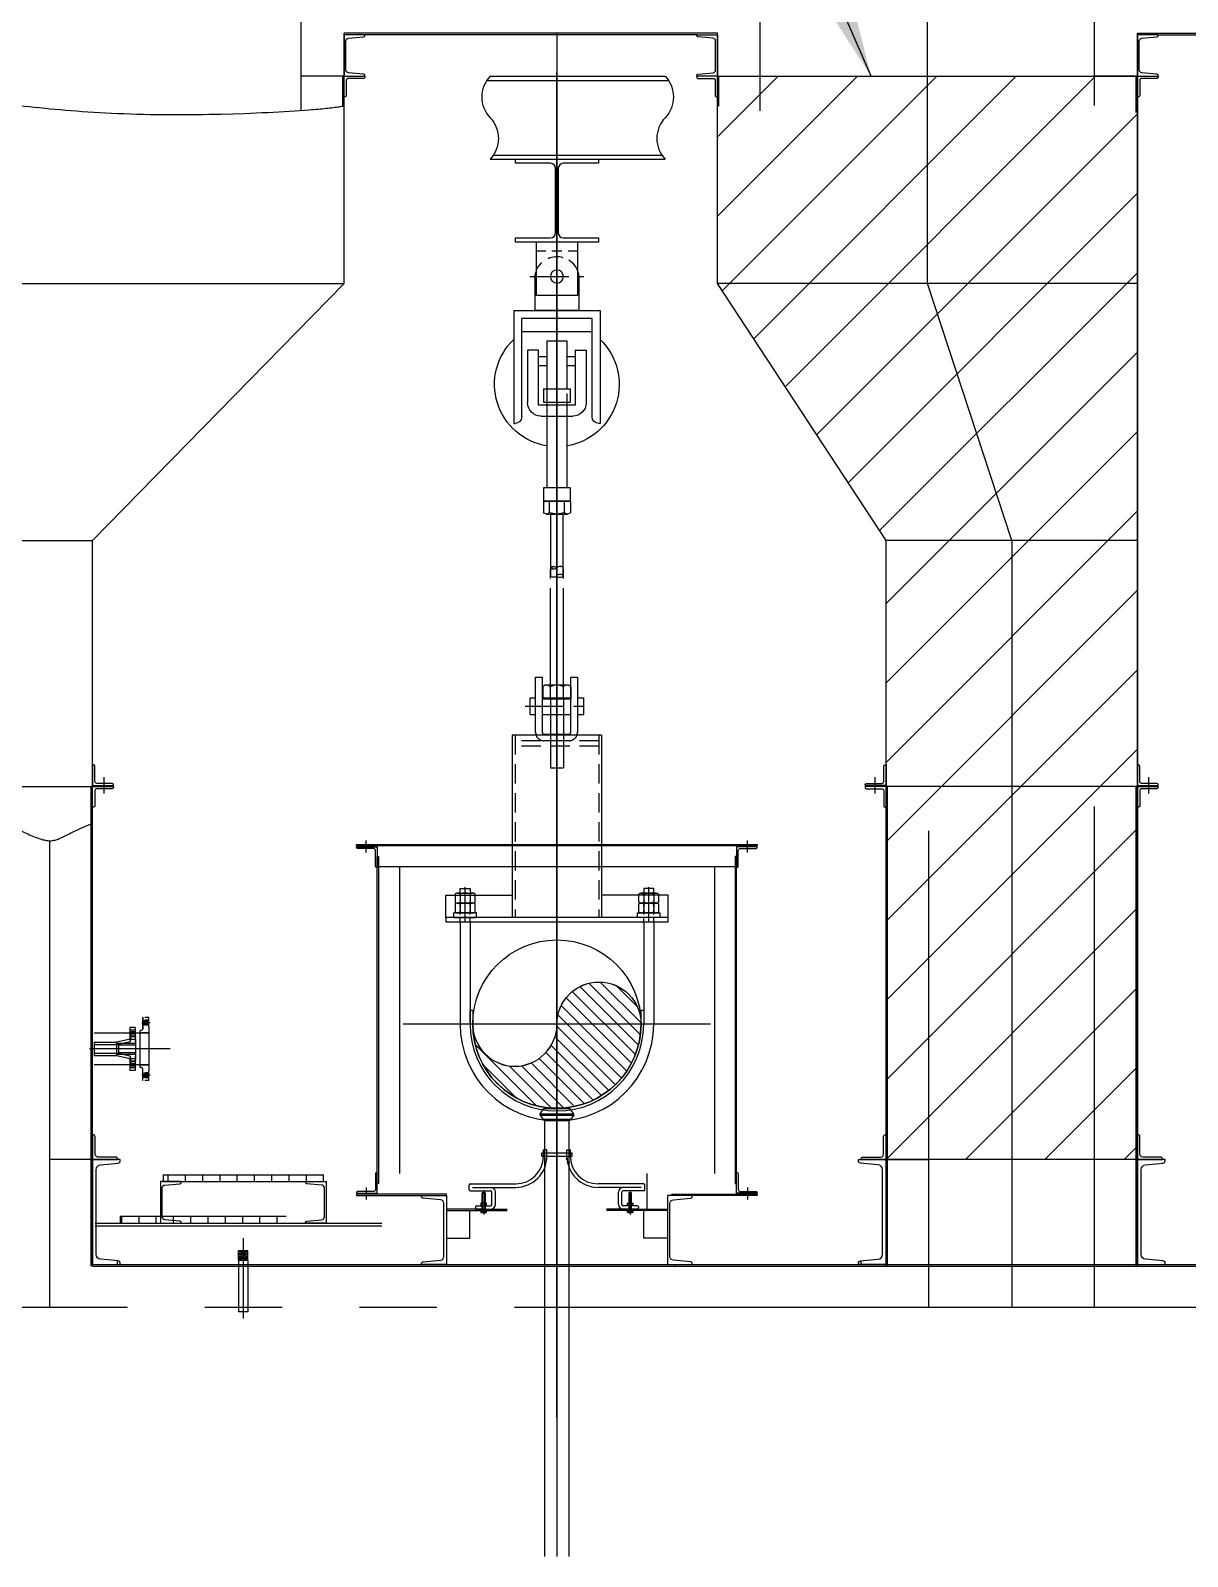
# Model space of a CAD drawing. Header units: millimetres. Extents: x 0 to 134087, y -49114 to 20834.
# Drawn here: x 87327 to 87851, y -39857 to -39167 of the extents above; entities that cross this region are included whole.
import ezdxf

# ---------------------------------------------------------------- set-up
doc = ezdxf.new("R2010")
doc.units = ezdxf.units.MM
doc.header["$LTSCALE"] = 35
for name, pattern in [('CENTER', [7, 4, -1, 1, -1]), ('JNK-CENTER', [34, 30, -1.5, 1, -1.5]), ('JNK-HIDDEN', [3, 2, -1]), ('JNK-PHANTOM', [15, 10, -1, 1, -1, 1, -1]), ('PHA', [30, 20, -2, 2, -2, 2, -2])]:
    doc.linetypes.add(name, pattern=pattern)
for name, color, linetype in [('C', 1, 'CENTER'), ('CEN-R', 1, 'JNK-CENTER'), ('CON-C', 4, 'Continuous'), ('CON-G', 3, 'Continuous'), ('CON-W', 7, 'Continuous'), ('CON-Y', 2, 'Continuous'), ('CONT-Y', 2, 'Continuous'), ('Dim-W', 7, 'Continuous'), ('HID-Y', 2, 'JNK-HIDDEN'), ('PAN-W', 6, 'PHA'), ('PHA-M', 6, 'JNK-PHANTOM'), ('PHA-W', 7, 'JNK-PHANTOM'), ('REF-R', 2, 'JNK-PHANTOM'), ('rev-1', 2, 'Continuous'), ('STL-OBJT', 7, 'Continuous'), ('TITLE', 7, 'Continuous')]:
    doc.layers.add(name, color=color, linetype=linetype)
doc.layers.add('CONT-G', color=3, linetype='Continuous', lineweight=25)
doc.styles.add('SIMPLEX', font='simplex.shx', dxfattribs={"width": 0.8})
doc.dimstyles.new('DIM25', dxfattribs={"dimscale": 25, "dimtxt": 2.5, "dimasz": 2.5, "dimexe": 1, "dimexo": 1, "dimgap": 1, "dimtad": 1, "dimdec": 1, "dimdsep": 46, "dimtxsty": 'SIMPLEX', "dimcen": 0, "dimclrt": 2, "dimazin": 2, "dimtfac": 1, "dimtdec": 1, "dimtix": 1, "dimtmove": 2, "dimatfit": 0, "dimfxl": 0.18, "dimtolj": 1, "dimtzin": 0, "dimarcsym": 0})

# ---------------------------------------------------------------- blocks, each defined once
blk = doc.blocks.new('pipesece')
at = {"layer": 'CON-W'}
blk.add_lwpolyline([(0.5, 0, 0.44), (0, 0, -0.44), (-0.5, 0, -0.44), (0, 0)], format="xyb", dxfattribs=at)
blk.add_lwpolyline([(-0.45, 0, 0.31383), (0, 0, 0.31383)], format="xyb", close=True, dxfattribs=at)
blk = doc.blocks.new('A$C59B53160')
at = {"layer": 'PHA-M'}
for p, q in [((-23.6, 235.8, -596.2), (-23.6, 659.9, -596.2)), ((23.6, 235.8, -596.2), (23.6, 659.9, -596.2)), ((-50.8, 229.2, -596.2), (-50.8, 186.1, -596.2)), ((38.4, 235.8, -596.2), (-38.4, 235.8, -596.2)), ((-23.7, 186.1, -596.2), (-23.7, 229.2, -596.2)), ((23.7, 186.1, -596.2), (23.7, 229.2, -596.2)), ((50.8, 229.2, -596.2), (50.8, 186.1, -596.2)), ((-50.8, 186.1, -596.2), (50.8, 186.1, -596.2)), ((-23.7, 186.1, -596.2), (-23.7, -63.4, -596.2)), ((23.7, 186.1, -596.2), (23.7, -63.4, -596.2)), ((-23.7, -63.4, -596.2), (23.7, -63.4, -596.2))]:
    blk.add_line(p, q, dxfattribs=at)
for centre, radius, start, end in [((-37.3, 218.6, -596.2), 17.2, 38.0871, 141.9129), ((0, 189.6, -596.2), 46.2, 59.1091, 120.8909), ((37.3, 218.6, -596.2), 17.2, 38.0871, 141.9129)]:
    blk.add_arc(centre, radius, start, end, dxfattribs=at)
at = {"layer": 'PHA-W', "xscale": 47.25751289335312, "yscale": 47.25751289335312, "zscale": 47.25751289335312}
blk.add_blockref('pipesece', (0, 659.9, -596.2), dxfattribs=at)
blk = doc.blocks.new('SP-FE2')
at = {"color": 1, "linetype": 'CENTER'}
blk.add_line((97.4, -104.1), (-97.6, -104.1), dxfattribs=at)
at = {"layer": 'CEN-R'}
blk.add_line((0, 58), (0, -1229), dxfattribs=at)
at = {"layer": 'CON-Y'}
blk.add_circle((-0.1, -104.1), 23.8, dxfattribs=at)
for start, end in [(133.8182, 260.8315), (279.1699, 46.1818)]:
    blk.add_arc((0, -494.1), 225.5, start, end, dxfattribs=at)
at = {"layer": 'CONT-Y'}
for p, q in [((-75, 20.9), (-75, -173)), ((-75, 20.9), (75, 20.9)), ((75, 20.9), (75, -173)), ((-40.3, -11.3), (-75, -11.3)), ((18.1, -11.3), (-17.5, -11.3)), ((75, -11.3), (40, -11.3)), ((-79.5, -110.9), (-79.5, -226.9)), ((79.5, -110.9), (79.5, -226.9)), ((-75, -173), (75, -173)), ((156.1, -226.9), (-156.1, -226.9)), ((-156.1, -226.9), (-156.1, -635.6)), ((-127.4, -255.9), (127.4, -255.9)), ((-127.4, -611.6), (-127.4, -255.9)), ((-79.5, -226.9), (79.5, -226.9)), ((127.4, -611.6), (127.4, -255.9)), ((156.1, -226.9), (156.1, -635.6)), ((-127.4, -303.9), (127.4, -303.9)), ((-105.8, -370.1), (-105.8, -561)), ((-66.7, -370.1), (-105.8, -370.1)), ((-66.7, -370.1), (-66.7, -569.1)), ((35.9, -336.4), (-35.9, -336.4)), ((-35.9, -336.4), (-35.9, -510.3)), ((35.9, -336.4), (35.9, -510.3)), ((66.7, -569.1), (66.7, -370.1)), ((66.7, -370.1), (105.8, -370.1)), ((105.8, -370.1), (105.8, -561)), ((-66.7, -394), (-35.9, -394)), ((-66.7, -427.5), (-35.9, -427.5)), ((35.9, -394), (66.7, -394)), ((35.9, -427.5), (66.7, -427.5)), ((47.9, -510.3), (-47.9, -510.3)), ((-47.9, -510.3), (-47.9, -558.2)), ((-35.9, -526.6), (-35.9, -869)), ((35.9, -499), (35.9, -869)), ((47.9, -510.3), (47.9, -558.2)), ((-66.7, -569.1), (66.7, -569.1)), ((47.9, -558.2), (-47.9, -558.2)), ((-35.9, -558.2), (-35.9, -569.1)), ((35.9, -558.2), (35.9, -569.1)), ((-156.1, -635.6), (-151.4, -635.6)), ((57.9, -608.9), (-57.9, -608.9)), ((-35.9, -608.9), (-35.9, -869)), ((35.9, -608.9), (35.9, -869)), ((156.1, -635.6), (151.4, -635.6)), ((-47.9, -869), (47.9, -869)), ((-47.9, -869), (-47.9, -916.9)), ((47.9, -869), (47.9, -916.9)), ((49, -916.9), (-49, -916.9)), ((-49, -916.9), (-49, -957.6)), ((-47.9, -916.9), (47.9, -916.9)), ((-27, -957.6), (-27, -916.9)), ((27, -957.6), (27, -916.9)), ((49, -916.9), (49, -957.6)), ((38, -963.2), (-38, -963.2)), ((25.6, -963.2), (-25.6, -963.2)), ((-22.2, -1186.9), (-22.2, -963.2)), ((22.2, -1186.9), (22.2, -963.2))]:
    blk.add_line(p, q, dxfattribs=at)
for centre, radius, start, end in [((0, -110.9), 79.5, 122.5954, 146.9982), ((0, -110.9), 79.5, 66.3097, 106.0082), ((0, -110.9), 79.5, 33.0018, 46.5774), ((0, -110.9), 79.5, 146.9982, 180), ((0, -110.9), 79.5, 0, 33.0018), ((-57.9, -561), 47.9, 180, 270), ((57.9, -561), 47.9, 270, 0), ((-151.4, -611.6), 24, 270, 0), ((151.4, -611.6), 24, 180, 270), ((-38, -949.6), 13.6, 216.0781, 323.9219), ((0, -894.9), 68.3, 246.6749, 293.3251), ((38, -949.6), 13.6, 216.0781, 323.9219)]:
    blk.add_arc(centre, radius, start, end, dxfattribs=at)
blk.add_ellipse((-11.1, -1186.9), major_axis=(-11.1, 0), ratio=0.480082, dxfattribs=at)
blk.add_ellipse((11.1, -1186.9), major_axis=(11.1, 0), ratio=0.480082, start_param=3.141593, end_param=6.283185, dxfattribs=at)
blk = doc.blocks.new('pipesec')
at = {"layer": 'CON-W'}
for p, q in [((0.1209, 0.4852), (0.4852, 0.1209)), ((0.2438, 0.4365), (0.4365, 0.2438)), ((0.2477, 0.2842), (0.4989, 0.0329)), ((0.2469, 0.2107), (0.4983, -0.0407)), ((0.2038, 0.1053), (0.4725, -0.1634)), ((0.2304, 0.153), (0.4888, -0.1054)), ((0.0118, 0.0003), (0.3596, -0.3474)), ((0.0749, 0.0115), (0.3941, -0.3077)), ((0.1263, 0.0343), (0.4246, -0.264)), ((0.169, 0.0658), (0.4509, -0.2161)), ((-0.156, -0.0546), (0.2322, -0.4428)), ((-0.1106, -0.0258), (0.2787, -0.4151)), ((-0.0558, -0.0063), (0.3211, -0.3833)), ((-0.2227, -0.1364), (0.125, -0.4841)), ((-0.1933, -0.0915), (0.1812, -0.466)), ((-0.2499, -0.2577), (-0.0077, -0.4999)), ((-0.2428, -0.1905), (0.0627, -0.4961)), ((-0.2269, -0.3549), (-0.1049, -0.4769))]:
    blk.add_line(p, q, dxfattribs=at)
blk.add_lwpolyline([(0, 0.5, -1), (0, 0, 1), (0, -0.5, 1)], format="xyb", dxfattribs=at)
blk = doc.blocks.new('A$C1C12395C')
at = {"layer": 'CEN-R'}
blk.add_line((0, 0), (0, 44.4), dxfattribs=at)
at = {"layer": 'CONT-G'}
for p, q in [((-61.1, 24.3), (-46.8, 44.4)), ((-61.1, 19.3), (-61.1, 24.3)), ((-61.1, 24.3), (61.1, 24.3)), ((-61.1, 19.3), (61.1, 19.3)), ((-61.1, 19.3), (-51, 5)), ((-44.4, 0), (-51, 5)), ((-51, 5), (51, 5)), ((-46.8, 44.4), (46.8, 44.4)), ((-44.4, 0), (44.4, 0)), ((44.4, 0), (51, 5)), ((61.1, 24.3), (46.8, 44.4)), ((61.1, 19.3), (51, 5)), ((61.1, 19.3), (61.1, 24.3))]:
    blk.add_line(p, q, dxfattribs=at)
blk = doc.blocks.new('A$C3B5754AF')
at = {"layer": 'CON-G'}
for p, q in [((-81.1, 32), (-27.5, 32)), ((-72.3, 28.6), (-72.3, -0.6)), ((-36.3, 28.6), (-36.3, -0.6)), ((-81.1, -4), (-27.5, -4)), ((-81.1, -4), (-27.5, -4)), ((-81.1, -40), (-27.5, -40)), ((-72.3, -7.4), (-72.3, -36.6)), ((-36.3, -7.4), (-36.3, -36.6))]:
    blk.add_line(p, q, dxfattribs=at)
for points in [[(-18.3, 28.6, 0.372659), (-36.3, 28.6, 0.186242), (-72.3, 28.6, 0.372659), (-90.3, 28.6), (-90.3, -0.6, 0.372659), (-72.3, -0.6, 0.186242), (-36.3, -0.6, 0.372659), (-18.3, -0.6)], [(-18.3, -7.4, 0.372659), (-36.3, -7.4, 0.186242), (-72.3, -7.4, 0.372659), (-90.3, -7.4), (-90.3, -36.6, 0.372659), (-72.3, -36.6, 0.186242), (-36.3, -36.6, 0.372659), (-18.3, -36.6)]]:
    blk.add_lwpolyline(points, format="xyb", close=True, dxfattribs=at)
blk = doc.blocks.new('A$C4ECB5571')
at = {"layer": 'CON-W', "color": 3}
for p, q in [((140, 128), (-188, 128)), ((-188, 64), (-188, 128)), ((-188, 64), (140, 64)), ((140, 64), (140, 128))]:
    blk.add_line(p, q, dxfattribs=at)
blk.add_lwpolyline([(-96, 416), (-96, 480), (48, 480), (48, 416)], dxfattribs=at)
at = {"layer": 'Dim-W', "color": 1}
for p, q in [((-24, 0), (-24, 501)), ((-24, 56), (-24, 480))]:
    blk.add_line(p, q, dxfattribs=at)
at = {"layer": 'HID-Y', "color": 2}
for points in [[(-96, 0), (-96, 320)], [(48, 0), (48, 320)]]:
    blk.add_lwpolyline(points, dxfattribs=at)
at = {"layer": 'CON-W', "xscale": 4, "yscale": 4, "zscale": 4}
blk.add_blockref('A$C3B5754AF', (193, 288), dxfattribs=at)
blk = doc.blocks.new('A$C31321E1F')
at = {"layer": 'C'}
blk.add_line((-114.5, 1150.4), (119.8, 1150.4), dxfattribs=at)
at = {"layer": 'CEN-R'}
for p, q in [((0, 1280.4), (0, -582.1)), ((397.9, 0), (-397.9, 0)), ((0, -450.9), (0, -555.9)), ((0, -450.9), (0, -555.9))]:
    blk.add_line(p, q, dxfattribs=at)
at = {"layer": 'CON-W', "color": 3}
for p, q in [((402.2, 386.2), (-402.2, 386.2)), ((-402.2, 386.2), (-402.2, 370.2)), ((-402.2, 370.2), (402.2, 370.2)), ((-350.2, 370.2), (-350.2, 0)), ((-314.2, 370.2), (-314.2, 0)), ((314.2, 370.2), (314.2, 0)), ((350.2, 370.2), (350.2, 0)), ((402.2, 370.2), (402.2, 386.2)), ((-314.2, 0), (-314.2, 50)), ((-314.2, 50), (-304.7, 50)), ((-304.7, 50), (-304.7, 0))]:
    blk.add_line(p, q, dxfattribs=at)
at = {"layer": 'CON-W'}
blk.add_line((-338.2, 370.2), (-314.2, 370.2), dxfattribs=at)
at = {"layer": 'CON-W', "color": 3}
for points in [[(-402.2, 386.2), (-402.2, 466.2), (-161.9, 466.2)], [(402.2, 386.2), (402.2, 466.2), (161.9, 466.2)], [(304.7, 0), (304.7, 50), (314.2, 50), (314.2, 0)]]:
    blk.add_lwpolyline(points, dxfattribs=at)
at = {"layer": 'CON-W'}
blk.add_circle((0, 0), 304.7, dxfattribs=at)
blk.add_circle((0, 0), 304.7, dxfattribs=at)
at = {"layer": 'CON-W', "color": 3}
for radius in [350.2, 314.2, 304.7]:
    blk.add_arc((0, 0), radius, 180, 0, dxfattribs=at)
at = {"layer": 'CONT-G'}
for p, q in [((-161.9, 1045.4), (-161.9, 386.2)), ((161.9, 1045.4), (-161.9, 1045.4)), ((161.9, 1045.4), (161.9, 386.2))]:
    blk.add_line(p, q, dxfattribs=at)
at = {"layer": 'HID-Y', "color": 2}
for p, q in [((-151.6, 1045.4), (-151.6, 386.2)), ((151.6, 1025.4), (-151.6, 1025.4)), ((151.6, 1005.4), (-151.6, 1005.4)), ((151.6, 1045.4), (151.6, 386.2))]:
    blk.add_line(p, q, dxfattribs=at)
at = {"layer": 'PAN-W'}
for p, q in [((-96.9, 1180.4), (-76.9, 1180.4)), ((-96.9, 1120.4), (-96.9, 1180.4)), ((-52.9, 1180.4), (50, 1180.4)), ((74, 1180.4), (96.9, 1180.4)), ((96.9, 1120.4), (96.9, 1180.4)), ((-96.9, 1120.4), (-76.9, 1120.4)), ((-52.9, 1120.4), (50, 1120.4)), ((74, 1120.4), (96.9, 1120.4))]:
    blk.add_line(p, q, dxfattribs=at)
blk.add_lwpolyline([(-52.9, 1055.4, 0.414214), (-46.9, 1049.4), (44, 1049.4, 0.414214), (50, 1055.4), (50, 1255.4), (74, 1255.4), (74, 1055.4, -0.414214), (44, 1025.4), (-46.9, 1025.4, -0.414214), (-76.9, 1055.4), (-76.9, 1255.4), (-52.9, 1255.4)], format="xyb", close=True, dxfattribs=at)
at = {"xscale": -609.4, "yscale": 609.4, "zscale": 609.4, "rotation": 90}
blk.add_blockref('pipesec', (0, 0), dxfattribs=at)
at = {"layer": 'CON-W', "yscale": 0.25, "zscale": 0.25}
for p, xscale in [((-326.2, 370.2), 0.25), ((326.2, 370.2), -0.25)]:
    blk.add_blockref('A$C4ECB5571', p, dxfattribs=dict(at, xscale=xscale))
blk = doc.blocks.new("4'' O2")
at = {"layer": 'CEN-R'}
blk.add_line((275.61, 0), (0, 0), dxfattribs=at)
at = {"layer": 'CON-Y'}
for p, q in [((176, 71.15), (176, 114.5)), ((176, 114.5), (176, 71.95)), ((200, 57.15), (0, 57.15)), ((167, -67.45), (167, 67.45)), ((171.5, 67.45), (167, 67.45)), ((200, 58.05), (167, 58.05)), ((200, -78.6), (200, 78.6)), ((200, -78.6), (200, 78.6)), ((200, -57.15), (0, -57.15)), ((200, -58.05), (167, -58.05)), ((171.5, -67.45), (167, -67.45)), ((176, -114.5), (176, -71.95)), ((200, -78.6), (198.4, -78.6)), ((198.4, -114.5), (198.4, -78.6))]:
    blk.add_line(p, q, dxfattribs=at)
for centre, start, end in [((171.5, 71.95), 270, 0), ((171.5, -71.95), 0, 90)]:
    blk.add_arc(centre, 4.5, start, end, dxfattribs=at)
at = {"layer": 'HID-Y', "ltscale": 0.2}
for p, q in [((198.4, 114.5), (176, 114.5)), ((198.4, 78.6), (198.4, 114.5)), ((203, 95.25), (173, 95.25)), ((198.4, 104.75), (176, 104.75)), ((198.4, 85.75), (176, 85.75)), ((200, 78.6), (198.4, 78.6)), ((203, -95.25), (173, -95.25)), ((198.4, -85.75), (176, -85.75)), ((198.4, -104.75), (176, -104.75)), ((198.4, -114.5), (176, -114.5))]:
    blk.add_line(p, q, dxfattribs=at)
for points in [[(198.4, 85.75), (198.4, 104.75), (176, 85.75), (176, 104.75)], [(198.4, -104.75), (198.4, -85.75), (176, -104.75), (176, -85.75)]]:
    blk.add_solid(points, dxfattribs=at)
blk = doc.blocks.new('N-FLG SIDE 1.00 300 WNRF')
at = {"layer": 'CEN-R'}
for p, q in [((-44.5, 2), (-44.5, -19.5)), ((0, 21.8), (0, -163.5)), ((44.5, 2), (44.5, -19.5))]:
    blk.add_line(p, q, dxfattribs=at)
at = {"layer": 'CON-Y'}
for p, q in [((-25.4, 0), (-25.4, -1.6)), ((-25.4, 0), (25.4, 0)), ((-13.3, 0), (-13.3, -61.9)), ((13.3, 0), (13.3, -61.9)), ((25.4, 0), (25.4, -1.6)), ((-62, -1.6), (-62, -17.5)), ((-62, -1.6), (-25.4, -1.6)), ((-62, -17.5), (-30.5, -17.5)), ((-54, -1.6), (-54, -17.5)), ((-34.9, -1.6), (-34.9, -17.5)), ((-26.1, -21), (-16.8, -61.9)), ((26.1, -21), (16.8, -61.9)), ((25.4, -1.6), (62, -1.6)), ((30.5, -17.5), (62, -17.5)), ((35, -1.6), (35, -17.5)), ((54, -1.6), (54, -17.5)), ((62, -1.6), (62, -17.5)), ((-16.8, -61.9), (16.8, -61.9)), ((-16.7, -150), (16.7, -150))]:
    blk.add_line(p, q, dxfattribs=at)
blk.add_lwpolyline([(-16.7, -150), (-16.7, -61.9), (16.7, -61.9), (16.7, -150)], dxfattribs=at)
for centre, start, end in [((-30.5, -22), 12.8768, 90), ((30.5, -22), 90, 167.1232)]:
    blk.add_arc(centre, 4.5, start, end, dxfattribs=at)
blk = doc.blocks.new('A$C3C2347C1')
at = {"layer": 'CON-G'}
blk.add_blockref('N-FLG SIDE 1.00 300 WNRF', (0, 150), dxfattribs=at)
blk = doc.blocks.new('N-FLG SIDE 1.50 300 WNRF')
at = {"layer": 'CEN-R'}
for p, q in [((-57.1, 3), (-57.1, -27)), ((0, 15), (0, -166)), ((57.2, 3), (57.2, -27))]:
    blk.add_line(p, q, dxfattribs=at)
at = {"layer": 'CON-G'}
blk.add_line((-24.2, -68.3), (24.2, -68.3), dxfattribs=at)
at = {"layer": 'CON-Y'}
for p, q in [((-36.5, 0), (-36.5, -1.6)), ((-36.5, 0), (36.5, 0)), ((-20.4, 0), (-20.4, -68.3)), ((20.5, 0), (20.5, -68.3)), ((36.5, 0), (36.5, -1.6)), ((-78, -1.6), (-36.5, -1.6)), ((-78, -1.6), (-78, -21)), ((-78, -21), (-38.5, -21)), ((-68.1, -1.6), (-68.1, -21)), ((-46.1, -1.6), (-46.1, -21)), ((-34.2, -24.5), (-24.2, -68.3)), ((34.2, -24.5), (24.2, -68.3)), ((36.5, -1.6), (78, -1.6)), ((38.5, -21), (78, -21)), ((46.2, -1.6), (46.2, -21)), ((68.2, -1.6), (68.2, -21)), ((78, -1.6), (78, -21)), ((-24.2, -68.3), (24.2, -68.3)), ((-24.2, -150), (-24.2, -68.3)), ((24.2, -68.3), (24.2, -150)), ((-24.2, -150), (24.2, -150))]:
    blk.add_line(p, q, dxfattribs=at)
for centre, start, end in [((-38.5, -25.5), 12.8618, 90), ((38.5, -25.5), 90, 167.1382)]:
    blk.add_arc(centre, 4.5, start, end, dxfattribs=at)
blk = doc.blocks.new('A$C0E694495')
at = {"layer": 'CON-G'}
blk.add_blockref('N-FLG SIDE 1.50 300 WNRF', (0, 150), dxfattribs=at)
blk = doc.blocks.new('seal boots-1')
at = {"layer": 'CEN-R'}
for p, q in [((-265, -146.2), (-265, -233.6)), ((265, -146.2), (265, -233.6))]:
    blk.add_line(p, q, dxfattribs=at)
at = {"layer": 'CON-C'}
for p, q in [((-55, -22.9), (-55, -10.4)), ((-55, -10.4), (55, -10.4)), ((-55, -22.9), (55, -22.9)), ((55, -22.9), (55, -10.4))]:
    blk.add_line(p, q, dxfattribs=at)
at = {"layer": 'CON-G'}
for p, q in [((-49, -23), (-49, 0)), ((-36.5, 0), (-49, 0)), ((-36.5, -35.5), (-36.5, 0)), ((36.5, -35.5), (36.5, 0)), ((36.5, 0), (49, 0)), ((49, -23), (49, 0)), ((-318, -143), (-318, -128)), ((-313, -123), (-149, -123)), ((-313, -148), (-240, -148)), ((-305.5, -135.5), (-149, -135.5)), ((-260, -155.9), (-270, -155.9)), ((-235, -197.4), (-235, -153)), ((-222.5, -197.4), (-222.5, -153)), ((313, -123), (149, -123)), ((305.5, -135.5), (149, -135.5)), ((222.5, -197.4), (222.5, -153)), ((235, -197.4), (235, -153)), ((313, -148), (240, -148)), ((260, -155.9), (270, -155.9)), ((318, -143), (318, -128)), ((-260, -214.9), (-400, -214.9)), ((-290, -202.4), (-240, -202.4)), ((-272.4, -192.4), (-257.6, -192.4)), ((-272.4, -202.4), (-257.6, -202.4)), ((-270, -193.3), (-270, -201.5)), ((-260, -193.3), (-260, -201.5)), ((290, -202.4), (240, -202.4)), ((272.4, -192.4), (257.6, -192.4)), ((272.4, -202.4), (257.6, -202.4)), ((260, -193.3), (260, -201.5)), ((260, -214.9), (400, -214.9)), ((270, -193.3), (270, -201.5)), ((-257.6, -226.9), (-272.4, -226.9)), ((257.6, -226.9), (272.4, -226.9))]:
    blk.add_line(p, q, dxfattribs=at)
at = {"layer": 'CON-G', "color": 7}
for points in [[(-270, -216.6), (-269, -214.9), (-269, -154.9)], [(-260, -216.6), (-261, -214.9), (-261, -154.9)], [(260, -216.6), (261, -214.9), (261, -154.9)], [(270, -216.6), (269, -214.9), (269, -154.9)]]:
    blk.add_lwpolyline(points, dxfattribs=at)
at = {"layer": 'CON-G'}
for points in [[(-270, -226), (-270, -155.9), (-269, -154.9), (-261, -154.9), (-260, -155.9), (-260, -226)], [(270, -226), (270, -155.9), (269, -154.9), (261, -154.9), (260, -155.9), (260, -226)], [(-400, -219.9), (-180, -219.9)], [(-400, -319.9), (-315, -319.9), (-315, -219.9)], [(400, -219.9), (180, -219.9)], [(400, -319.9), (315, -319.9), (315, -219.9)]]:
    blk.add_lwpolyline(points, dxfattribs=at)
for points in [[(-295, -207.4), (-295, -209.9, 0.414214), (-290, -214.9), (-180, -214.9)], [(295, -207.4), (295, -209.9, -0.414214), (290, -214.9), (180, -214.9)]]:
    blk.add_lwpolyline(points, format="xyb", dxfattribs=at)
for points in [[(-255, -193.3, 0.372659), (-260, -193.3, 0.186242), (-270, -193.3, 0.372659), (-275, -193.3), (-275, -201.5, 0.372659), (-270, -201.5, 0.186242), (-260, -201.5, 0.372659), (-255, -201.5)], [(-275, -226, 0.372659), (-270, -226, 0.186242), (-260, -226, 0.372659), (-255, -226), (-255, -219.9), (-275, -219.9)], [(255, -193.3, -0.372659), (260, -193.3, -0.186242), (270, -193.3, -0.372659), (275, -193.3), (275, -201.5, -0.372659), (270, -201.5, -0.186242), (260, -201.5, -0.372659), (255, -201.5)], [(275, -226, -0.372659), (270, -226, -0.186242), (260, -226, -0.372659), (255, -226), (255, -219.9), (275, -219.9)]]:
    blk.add_lwpolyline(points, format="xyb", close=True, dxfattribs=at)
for centre, radius, start, end in [((-149, -23), 100, 270, 0), ((-149, -23), 112.5, 270, 0), ((149, -23), 112.5, 180, 270), ((149, -23), 100, 180, 270), ((-313, -128), 5, 90, 180), ((-313, -143), 5, 180, 270), ((-240, -153), 17.5, 0, 90), ((-240, -153), 5, 0, 90), ((240, -153), 17.5, 90, 180), ((240, -153), 5, 90, 180), ((313, -128), 5, 0, 90), ((313, -143), 5, 270, 0), ((-290, -207.4), 5, 90, 180), ((-240, -197.4), 5, 270, 0), ((-240, -197.4), 17.5, 270, 0), ((240, -197.4), 17.5, 180, 270), ((240, -197.4), 5, 180, 270), ((290, -207.4), 5, 0, 90)]:
    blk.add_arc(centre, radius, start, end, dxfattribs=at)
at = {"layer": 'CONT-G'}
for points in [[(-400, -164.9), (-400, -414.9), (-490, -414.9), (-490, -411.9, -0.388879), (-483.6, -404.9), (-421.8, -399.5, 0.388879), (-409, -385.5), (-409, -194.3, 0.388879), (-421.8, -180.3), (-483.6, -174.9, -0.388879), (-490, -167.9), (-490, -164.9)], [(400, -164.9), (400, -414.9), (490, -414.9), (490, -411.9, 0.388879), (483.6, -404.9), (421.8, -399.5, -0.388879), (409, -385.5), (409, -194.3, -0.388879), (421.8, -180.3), (483.6, -174.9, 0.388879), (490, -167.9), (490, -164.9)]]:
    blk.add_lwpolyline(points, format="xyb", close=True, dxfattribs=at)
at = {"layer": 'PHA-M'}
blk.add_line((325, -84.9), (325, -214.9), dxfattribs=at)

msp = doc.modelspace()

# ---------------------------------------------------------------- hatches: boundary and pattern name
at = {"layer": 'Dim-W'}
h = msp.add_hatch(dxfattribs=at)
h.set_pattern_fill('ANSI31,_O', color=256, scale=8)
h.set_pattern_definition([(45, (18614.962, -49004.316), (-17.960512, 17.960512), [])])
h.paths.add_polyline_path([(87828.1594, -39187.488), (87638.1594, -39187.488), (87638.1594, -39281.238), (87714.4094, -39397.488), (87714.4094, -39677.488), (87828.1594, -39677.488)])
h = msp.add_hatch(dxfattribs=at)
h.set_pattern_fill('ANSI31', color=256, scale=62.5, angle=45)
h.set_pattern_definition([(90, (64444.389, -42599.3895), (-7.8125, 1e-15), [])])
h.paths.add_polyline_path([(87387.4094, -39684.363), (87459.9094, -39684.363), (87459.9094, -39687.488), (87387.4094, -39687.488)])
h = msp.add_hatch(dxfattribs=at)
h.set_pattern_fill('ANSI31', color=256, scale=62.5, angle=45)
h.set_pattern_definition([(90, (65782.764, -42618.1395), (-7.8125, 1e-15), [])])
h.paths.add_polyline_path([(87368.0344, -39703.113), (87443.0344, -39703.113), (87443.0344, -39706.238), (87368.0344, -39706.238)])

# ---------------------------------------------------------------- linework, layer by layer
at = {"layer": 'CEN-R'}
for p, q in [((87733.1594, -39281.238), (87733.1594, -39135.6543)), ((87565.5344, -39167.988), (87565.5344, -39524.863)), ((87565.5344, -39792.075), (87565.5344, -39185.7991)), ((87565.5344, -39794.0735), (87565.5344, -39187.488)), ((87771.2844, -39397.488), (87733.1594, -39281.238)), ((87771.2844, -39397.488), (87771.2844, -39744.488)), ((87479.2844, -39538.613), (87479.2844, -39533.113)), ((87651.7844, -39538.613), (87651.7844, -39533.113)), ((87565.5344, -39546.6874), (87565.5344, -39685.788)), ((87635.0844, -39616.2374), (87495.9844, -39616.2374)), ((87565.5344, -39659.8812), (87565.5344, -39857.0393)), ((87479.2844, -39690.113), (87479.2844, -39695.613)), ((87651.7844, -39690.113), (87651.7844, -39695.613)), ((87423.6594, -39713.0406), (87423.6594, -39749.3821))]:
    msp.add_line(p, q, dxfattribs=at)
at = {"layer": 'CON-G'}
for p, q in [((87469.2844, -39187.488), (87469.2844, -39167.988)), ((87638.1594, -39167.988), (87469.2844, -39167.988)), ((87628.7844, -39168.738), (87477.7786, -39168.738)), ((87638.1594, -39187.488), (87638.1594, -39167.988)), ((87828.1594, -39187.488), (87828.1594, -39167.988)), ((87828.1594, -39167.988), (88140.4094, -39167.988)), ((87837.5344, -39168.738), (88131.0344, -39168.738)), ((87469.2844, -39187.488), (87468.6594, -39187.488)), ((87468.6594, -39200.9891), (87468.6594, -39187.488)), ((87469.2844, -39187.488), (87468.6594, -39187.488)), ((87469.2844, -39281.238), (87469.2844, -39187.488)), ((87533.815, -39189.363), (87615.9914, -39189.363)), ((87535.3088, -39187.488), (87614.4976, -39187.488)), ((87638.1594, -39187.488), (87638.7844, -39187.488)), ((87638.1594, -39187.488), (87638.7844, -39187.488)), ((87638.1594, -39281.238), (87638.1594, -39187.488)), ((87638.7844, -39200.9891), (87638.7844, -39187.488)), ((87828.1594, -39187.488), (87827.5344, -39187.488)), ((87827.5344, -39203.8975), (87827.5344, -39187.488)), ((87828.1594, -39187.488), (87827.5344, -39187.488)), ((87828.1594, -39281.238), (87828.1594, -39187.488)), ((87535.3088, -39224.988), (87614.4976, -39224.988)), ((87536.8026, -39223.113), (87613.0038, -39223.113)), ((87128.0344, -39281.238), (87469.2844, -39281.238)), ((87355.5344, -39397.488), (87469.2844, -39281.238)), ((87828.1594, -39281.238), (87638.1594, -39281.238)), ((87714.4094, -39397.488), (87638.1594, -39281.238)), ((87828.1594, -39397.488), (87828.1594, -39281.238)), ((87241.7844, -39397.488), (87355.5344, -39397.488)), ((87355.5344, -39725.738), (87355.5344, -39397.488)), ((87714.4094, -39725.738), (87714.4094, -39397.488)), ((87828.1594, -39397.488), (87714.4094, -39397.488)), ((87828.1594, -39725.738), (87828.1594, -39397.488)), ((87241.7844, -39508.738), (87355.5344, -39508.738)), ((87354.9094, -39725.738), (87354.9094, -39508.738)), ((87360.5344, -39504.561), (87360.5344, -39511.9207)), ((87709.4094, -39504.561), (87709.4094, -39511.9207)), ((87828.1594, -39508.738), (87714.4094, -39508.738)), ((87715.0344, -39725.738), (87715.0344, -39508.738)), ((87827.5344, -39725.738), (87827.5344, -39508.738)), ((87833.1594, -39504.561), (87833.1594, -39511.9207)), ((87356.6594, -39706.238), (87486.2844, -39706.238)), ((87356.6594, -39707.5505), (87486.2844, -39707.5505)), ((87425.7532, -39718.738), (87421.5657, -39718.738)), ((87421.5657, -39723.113), (87421.5657, -39718.738)), ((87421.5657, -39723.113), (87421.5657, -39746.363)), ((87425.7532, -39723.113), (87421.5657, -39723.113)), ((87425.7532, -39723.113), (87425.7532, -39718.738)), ((87425.7532, -39723.113), (87425.7532, -39746.363)), ((87355.5344, -39724.988), (87896.2844, -39724.988)), ((87355.5344, -39725.738), (87896.2844, -39725.738)), ((87366.7844, -39724.988), (87366.7844, -39723.563)), ((87618.7844, -39724.988), (87618.7844, -39725.738)), ((87703.1594, -39724.988), (87703.1594, -39723.563)), ((87840.6594, -39724.988), (87840.6594, -39723.563)), ((87425.7532, -39746.363), (87421.5657, -39746.363))]:
    msp.add_line(p, q, dxfattribs=at)
for points in [[(87469.2844, -39168.738), (87469.2844, -39187.488), (87478.6594, -39187.488), (87478.6594, -39187.1853, 0.38887873), (87478.0889, -39186.5627), (87471.238, -39185.9633, -0.38887873), (87470.0969, -39184.718), (87470.0969, -39171.508, -0.38887873), (87471.238, -39170.2628), (87478.0889, -39169.6634, 0.38887873), (87478.6594, -39169.0408), (87478.6594, -39168.738)], [(87638.1594, -39168.738), (87638.1594, -39187.488), (87628.7844, -39187.488), (87628.7844, -39187.1853, -0.38887873), (87629.355, -39186.5627), (87636.2059, -39185.9633, 0.38887873), (87637.3469, -39184.718), (87637.3469, -39171.508, 0.38887873), (87636.2059, -39170.2628), (87629.355, -39169.6634, -0.38887873), (87628.7844, -39169.0408), (87628.7844, -39168.738)], [(87828.1594, -39168.738), (87828.1594, -39187.488), (87837.5344, -39187.488), (87837.5344, -39187.1853, 0.38887873), (87836.9639, -39186.5627), (87830.113, -39185.9633, -0.38887873), (87828.9719, -39184.718), (87828.9719, -39171.508, -0.38887873), (87830.113, -39170.2628), (87836.9639, -39169.6634, 0.38887873), (87837.5344, -39169.0408), (87837.5344, -39168.738)], [(87478.6594, -39187.488), (87478.6594, -39187.9255, -0.41421356), (87478.0969, -39188.488), (87471.1594, -39188.488, 0.41421356), (87470.2844, -39189.363), (87470.2844, -39196.3005, -0.41421356), (87469.7219, -39196.863), (87469.2844, -39196.863), (87469.2844, -39187.488)], [(87628.7844, -39187.488), (87628.7844, -39187.9255, 0.41421356), (87629.3469, -39188.488), (87636.2844, -39188.488, -0.41421356), (87637.1594, -39189.363), (87637.1594, -39196.3005, 0.41421356), (87637.7219, -39196.863), (87638.1594, -39196.863), (87638.1594, -39187.488)], [(87837.5344, -39187.488), (87837.5344, -39187.9255, -0.41421356), (87836.9719, -39188.488), (87830.0344, -39188.488, 0.41421356), (87829.1594, -39189.363), (87829.1594, -39196.3005, -0.41421356), (87828.5969, -39196.863), (87828.1594, -39196.863), (87828.1594, -39187.488)], [(87546.7844, -39262.488), (87546.7844, -39260.613), (87562.6594, -39260.613, 0.41421356), (87564.9094, -39258.363), (87564.9094, -39229.113, 0.41421356), (87562.6594, -39226.863), (87546.7844, -39226.863), (87546.7844, -39224.988), (87584.2844, -39224.988), (87584.2844, -39226.863), (87568.4094, -39226.863, 0.41421356), (87566.1594, -39229.113), (87566.1594, -39258.363, 0.41421356), (87568.4094, -39260.613), (87584.2844, -39260.613), (87584.2844, -39262.488)], [(87364.9094, -39508.363), (87364.9094, -39507.9255, 0.41421356), (87364.3469, -39507.363), (87357.4094, -39507.363, -0.41421356), (87356.5344, -39506.488), (87356.5344, -39499.5505, 0.41421356), (87355.9719, -39498.988), (87355.5344, -39498.988), (87355.5344, -39508.363)], [(87705.0344, -39508.363), (87705.0344, -39507.9255, -0.41421356), (87705.5969, -39507.363), (87712.5344, -39507.363, 0.41421356), (87713.4094, -39506.488), (87713.4094, -39499.5505, -0.41421356), (87713.9719, -39498.988), (87714.4094, -39498.988), (87714.4094, -39508.363)], [(87837.5344, -39508.363), (87837.5344, -39507.9255, 0.41421356), (87836.9719, -39507.363), (87830.0344, -39507.363, -0.41421356), (87829.1594, -39506.488), (87829.1594, -39499.5505, 0.41421356), (87828.5969, -39498.988), (87828.1594, -39498.988), (87828.1594, -39508.363)], [(87364.9094, -39508.738), (87364.9094, -39509.1755, -0.41421356), (87364.3469, -39509.738), (87357.4094, -39509.738, 0.41421356), (87356.5344, -39510.613), (87356.5344, -39517.5505, -0.41421356), (87355.9719, -39518.113), (87355.5344, -39518.113), (87355.5344, -39508.738)], [(87705.0344, -39508.738), (87705.0344, -39509.1755, 0.41421356), (87705.5969, -39509.738), (87712.5344, -39509.738, -0.41421356), (87713.4094, -39510.613), (87713.4094, -39517.5505, 0.41421356), (87713.9719, -39518.113), (87714.4094, -39518.113), (87714.4094, -39508.738)], [(87837.5344, -39508.738), (87837.5344, -39509.1755, -0.41421356), (87836.9719, -39509.738), (87830.0344, -39509.738, 0.41421356), (87829.1594, -39510.613), (87829.1594, -39517.5505, -0.41421356), (87828.5969, -39518.113), (87828.1594, -39518.113), (87828.1594, -39508.738)], [(87484.2844, -39535.988), (87484.2844, -39545.363), (87484.0344, -39545.363, -0.41421356), (87483.5344, -39544.863), (87483.5344, -39537.8005, 0.41421356), (87482.4719, -39536.738), (87475.4094, -39536.738, -0.41421356), (87474.9094, -39536.238), (87474.9094, -39535.988)], [(87646.7844, -39535.988), (87646.7844, -39545.363), (87647.0344, -39545.363, 0.41421356), (87647.5344, -39544.863), (87647.5344, -39537.8005, -0.41421356), (87648.5969, -39536.738), (87655.6594, -39536.738, 0.41421356), (87656.1594, -39536.238), (87656.1594, -39535.988)], [(87355.5344, -39677.488), (87366.7844, -39677.488), (87366.7844, -39677.238, 0.41421356), (87365.9094, -39676.363), (87357.9094, -39676.363, -0.41421356), (87356.6594, -39675.113), (87356.6594, -39667.113, 0.41421356), (87355.7844, -39666.238), (87355.5344, -39666.238)], [(87714.4094, -39677.488), (87703.1594, -39677.488), (87703.1594, -39677.238, -0.41421356), (87704.0344, -39676.363), (87712.0344, -39676.363, 0.41421356), (87713.2844, -39675.113), (87713.2844, -39667.113, -0.41421356), (87714.1594, -39666.238), (87714.4094, -39666.238)], [(87828.1594, -39677.488), (87839.4094, -39677.488), (87839.4094, -39677.238, 0.41421356), (87838.5344, -39676.363), (87830.5344, -39676.363, -0.41421356), (87829.2844, -39675.113), (87829.2844, -39667.113, 0.41421356), (87828.4094, -39666.238), (87828.1594, -39666.238)], [(87355.5344, -39677.488), (87355.5344, -39724.988), (87368.0344, -39724.988), (87368.0344, -39724.4321, 0.38887873), (87367.0075, -39723.3114), (87359.2133, -39722.6295, -0.38887873), (87357.1594, -39720.3881), (87357.1594, -39682.088, -0.38887873), (87359.2133, -39679.8465), (87367.0075, -39679.1646, 0.38887873), (87368.0344, -39678.0439), (87368.0344, -39677.488)], [(87714.4094, -39677.488), (87714.4094, -39724.988), (87701.9094, -39724.988), (87701.9094, -39724.4321, -0.38887873), (87702.9364, -39723.3114), (87710.7305, -39722.6295, 0.38887873), (87712.7844, -39720.3881), (87712.7844, -39682.088, 0.38887873), (87710.7305, -39679.8465), (87702.9364, -39679.1646, -0.38887873), (87701.9094, -39678.0439), (87701.9094, -39677.488)], [(87828.1594, -39677.488), (87828.1594, -39724.988), (87840.6594, -39724.988), (87840.6594, -39724.4321, 0.38887873), (87839.6325, -39723.3114), (87831.8383, -39722.6295, -0.38887873), (87829.7844, -39720.3881), (87829.7844, -39682.088, -0.38887873), (87831.8383, -39679.8465), (87839.6325, -39679.1646, 0.38887873), (87840.6594, -39678.0439), (87840.6594, -39677.488)], [(87386.1594, -39687.488), (87386.1594, -39706.238), (87395.5344, -39706.238), (87395.5344, -39705.9353, 0.38887873), (87394.9639, -39705.3127), (87388.113, -39704.7133, -0.38887873), (87386.9719, -39703.468), (87386.9719, -39690.258, -0.38887873), (87388.113, -39689.0128), (87394.9639, -39688.4134, 0.38887873), (87395.5344, -39687.7908), (87395.5344, -39687.488)], [(87461.1594, -39687.488), (87461.1594, -39706.238), (87451.7844, -39706.238), (87451.7844, -39705.9353, -0.38887873), (87452.355, -39705.3127), (87459.2059, -39704.7133, 0.38887873), (87460.3469, -39703.468), (87460.3469, -39690.258, 0.38887873), (87459.2059, -39689.0128), (87452.355, -39688.4134, -0.38887873), (87451.7844, -39687.7908), (87451.7844, -39687.488)], [(87484.2844, -39692.738), (87484.2844, -39683.363), (87484.0344, -39683.363, 0.41421356), (87483.5344, -39683.863), (87483.5344, -39690.9255, -0.41421356), (87482.4719, -39691.988), (87475.4094, -39691.988, 0.41421356), (87474.9094, -39692.488), (87474.9094, -39692.738)], [(87646.7844, -39692.738), (87646.7844, -39683.363), (87647.0344, -39683.363, -0.41421356), (87647.5344, -39683.863), (87647.5344, -39690.9255, 0.41421356), (87648.5969, -39691.988), (87655.6594, -39691.988, -0.41421356), (87656.1594, -39692.488), (87656.1594, -39692.738)]]:
    msp.add_lwpolyline(points, format="xyb", close=True, dxfattribs=at)
for points in [[(87474.9094, -39534.988), (87656.1594, -39534.988), (87656.1594, -39535.613), (87474.9094, -39535.613)], [(87484.9094, -39688.363), (87484.2844, -39688.363), (87484.2844, -39540.363), (87484.9094, -39540.363)], [(87646.1594, -39688.363), (87646.7844, -39688.363), (87646.7844, -39540.363), (87646.1594, -39540.363)], [(87515.5344, -39693.113), (87474.9094, -39693.113), (87474.9094, -39693.738), (87515.5344, -39693.738)], [(87617.5344, -39693.113), (87656.1594, -39693.113), (87656.1594, -39693.738), (87617.5344, -39693.738)]]:
    msp.add_lwpolyline(points, close=True, dxfattribs=at)
msp.add_circle((87565.5344, -39616.2374), 38.0875, dxfattribs=at)
at = {"layer": 'CON-W'}
for p, q in [((87421.5657, -39719.1502), (87425.0497, -39718.738)), ((87421.5657, -39719.6455), (87425.7532, -39719.1502)), ((87421.5657, -39720.1409), (87425.7532, -39719.6455)), ((87421.5657, -39720.6362), (87425.7532, -39720.1409)), ((87421.5657, -39721.1316), (87425.7532, -39720.6362)), ((87421.5657, -39721.6269), (87425.7532, -39721.1316)), ((87421.5657, -39722.1223), (87425.7532, -39721.6269)), ((87421.5657, -39722.6177), (87425.7532, -39722.1223)), ((87421.5657, -39723.113), (87425.7532, -39722.6177))]:
    msp.add_line(p, q, dxfattribs=at)
at = {"layer": 'CONT-G'}
msp.add_lwpolyline([(87571.0907, -39857.0393), (87571.0907, -39659.8812), (87559.9782, -39659.8812), (87559.9782, -39857.0393)], dxfattribs=at)
at = {"layer": 'Dim-W'}
for p, q in [((87459.9094, -39687.488), (87459.9094, -39684.363)), ((87421.5657, -39724.988), (87425.7532, -39724.988))]:
    msp.add_line(p, q, dxfattribs=at)
for points in [[(87535.3088, -39187.488, 0.4), (87535.3088, -39206.238, -0.4), (87535.3088, -39224.988, -0.4)], [(87614.4976, -39187.488, -0.4), (87614.4976, -39206.238, 0.4), (87614.4976, -39224.988, 0.4)]]:
    msp.add_lwpolyline(points, format="xyb", dxfattribs=at)
msp.add_lwpolyline([(87638.1594, -39187.488), (87828.1594, -39187.488), (87828.1594, -39677.488), (87714.4094, -39677.488), (87714.4094, -39397.488), (87638.1594, -39281.238), (87638.1594, -39187.488)], dxfattribs=at)
at = {"layer": 'PHA-M'}
for p, q in [((87449.9094, -39203.163), (87449.9094, -39149.238)), ((87657.5344, -39203.163), (87657.5344, -39149.238)), ((87808.7844, -39200.7112), (87808.7844, -39149.238)), ((87468.6594, -39187.488), (87449.9094, -39187.488)), ((87638.7844, -39187.488), (87657.5344, -39187.488)), ((87827.5344, -39187.488), (87808.7844, -39187.488)), ((87808.7844, -39744.488), (87808.7844, -39517.7794)), ((87733.7844, -39744.488), (87733.7844, -39528.8285)), ((87336.1594, -39744.488), (87336.1594, -39533.2682)), ((87355.5344, -39677.488), (87336.1594, -39677.488)), ((87714.4094, -39677.488), (87733.7844, -39677.488)), ((87828.1594, -39677.488), (87808.7844, -39677.488)), ((87387.4094, -39684.363), (87459.9094, -39684.363)), ((87387.4094, -39684.363), (87387.4094, -39687.488)), ((87387.4094, -39687.488), (87459.9094, -39687.488)), ((87368.0344, -39703.113), (87443.0344, -39703.113)), ((87368.0344, -39703.113), (87368.0344, -39706.238)), ((87368.0344, -39706.238), (87443.0344, -39706.238)), ((87896.2844, -39744.488), (86701.7844, -39744.488))]:
    msp.add_line(p, q, dxfattribs=at)
at = {"layer": 'PHA-W'}
for points, knots in [([(87128.0344, -39204.0598), (87153.6068, -39199.0414), (87278.158, -39186.8212), (87336.3998, -39209.363), (87458.6716, -39202.9095), (87469.2844, -39200.8693)], [0, 0, 0, 0, 471.13627983, 1147.24364573, 1404.41825821, 1404.41825821, 1404.41825821, 1404.41825821]), ([(87241.7844, -39529.8098), (87262.5732, -39519.297), (87274.902, -39495.5062), (87336.3642, -39541.0175), (87341.9131, -39530.6654), (87355.5344, -39525.507)], [0, 0, 0, 0, 527.46562608, 1193.67754373, 1535.04325839, 1535.04325839, 1535.04325839, 1535.04325839])]:
    msp.add_open_spline(points, degree=3, knots=knots, dxfattribs=at)
at = {"layer": 'REF-R'}
for p, q in [((87484.9094, -39544.988), (87646.1594, -39544.988)), ((87494.2844, -39544.988), (87494.2844, -39683.738)), ((87636.7844, -39544.988), (87636.7844, -39683.738))]:
    msp.add_line(p, q, dxfattribs=at)

# ---------------------------------------------------------------- block references
at = {"xscale": -76.17499999999764, "yscale": 76.17499999999764, "zscale": 76.17499999999764, "rotation": 90}
msp.add_blockref('pipesec', (87565.5344, -39616.2374), dxfattribs=at)
at = {"layer": 'CON-W', "xscale": 0.125, "yscale": 0.125, "zscale": 0.125}
msp.add_blockref('A$C31321E1F', (87565.5344, -39616.2405), dxfattribs=at)
at = {"layer": 'Dim-W', "xscale": 0.125, "yscale": 0.125, "zscale": 0.125, "rotation": 270}
for name in ['A$C0E694495', 'A$C3C2347C1']:
    msp.add_blockref(name, (87356.1594, -39627.488), dxfattribs=at)
at = {"layer": 'Dim-W', "xscale": 0.125, "yscale": 0.125, "zscale": 0.125}
for name, p in [('A$C1C12395C', (87565.5344, -39659.8812)), ('seal boots-1', (87565.5344, -39673.1255))]:
    msp.add_blockref(name, p, dxfattribs=at)
at = {"layer": 'rev-1', "xscale": 0.125, "yscale": 0.125, "zscale": 0.125}
msp.add_blockref('A$C59B53160', (87565.5344, -39492.3413), dxfattribs=at)
at = {"layer": 'STL-OBJT', "xscale": -0.125, "yscale": 0.125, "zscale": 0.125}
msp.add_blockref('SP-FE2', (87565.5344, -39265.0943), dxfattribs=at)
at = {"layer": 'TITLE', "xscale": 0.125, "yscale": 0.125, "zscale": 0.125}
msp.add_blockref("4'' O2", (87356.1594, -39627.488), dxfattribs=at)

# ---------------------------------------------------------------- leaders
at = {"layer": 'Dim-W'}
msp.add_leader([(87707.6365, -39187.488), (87561.5132, -38851.5527)], dimstyle='DIM25', override={"dimdec": 0, "dimtdec": 0, "dimtix": 0, "dimatfit": 2, "dimtfill": 1}, dxfattribs=at)

doc.saveas('drawing.dxf')
